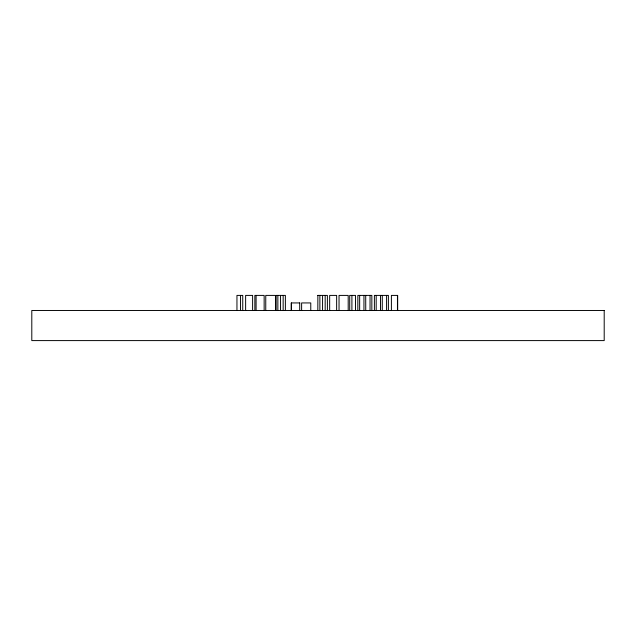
<?xml version="1.0" encoding="UTF-8"?>
<svg xmlns="http://www.w3.org/2000/svg" width="636" height="636" viewBox="0 0 636 636"><rect width="100%" height="100%" fill="white"/><g stroke="black" fill="none" stroke-linecap="round" stroke-linejoin="round"><path stroke-width="0.95" d="M274.919 295.406L265.761 295.406L265.761 310.471M317.825 295.406L327.389 295.406L327.389 310.471M299.795 302.935L291.256 302.935L291.256 310.471M397.675 310.471L397.675 295.406L391.394 295.406L391.394 310.471M397.452 295.406L397.452 310.471M388.389 310.471L388.389 295.406L374.389 295.406L374.389 310.471M386.585 295.406L386.585 310.471M382.292 295.406L382.26 310.471M380.487 295.406L380.487 310.471M376.194 295.406L376.194 310.471M371.845 310.471L371.845 295.406L357.845 295.406L357.845 310.471M370.041 295.406L370.041 310.471M365.708 295.406L365.748 310.471M363.943 295.406L363.943 310.471M359.65 295.406L359.65 310.471M355.5 310.471L355.5 295.406L349.705 295.406L349.705 310.471M351.907 295.406L351.907 310.471M348.194 310.471L348.194 295.406L339.036 295.406L339.036 310.471M336.643 310.471L336.643 295.406L329.663 295.406L329.663 310.471M325.171 295.406L325.171 310.471M322.563 295.406L322.563 310.471M319.876 295.406L319.876 310.471M317.865 295.406L317.825 310.471M310.773 310.471L310.773 302.935L301.623 302.935L301.623 310.471M299.707 302.935L299.707 310.471M291.391 302.935L291.391 310.471M285.373 310.471L285.373 295.406L275.817 295.406L275.817 310.471M283.155 295.406L283.155 310.471M280.548 295.406L280.548 310.471M277.86 295.406L277.86 310.471M275.849 295.406L275.849 310.471M264.147 310.471L264.147 295.406L254.853 295.406L254.853 310.471M256.093 295.406L256.093 310.471M252.611 310.471L252.611 295.406L245.631 295.406L245.631 310.471M242.745 310.471L242.745 295.406L236.95 295.406L236.95 310.471M240.543 295.406L240.543 310.471M604.2 310.471L31.8 310.471L31.8 340.594L604.2 340.594L604.2 310.471"/></g></svg>
